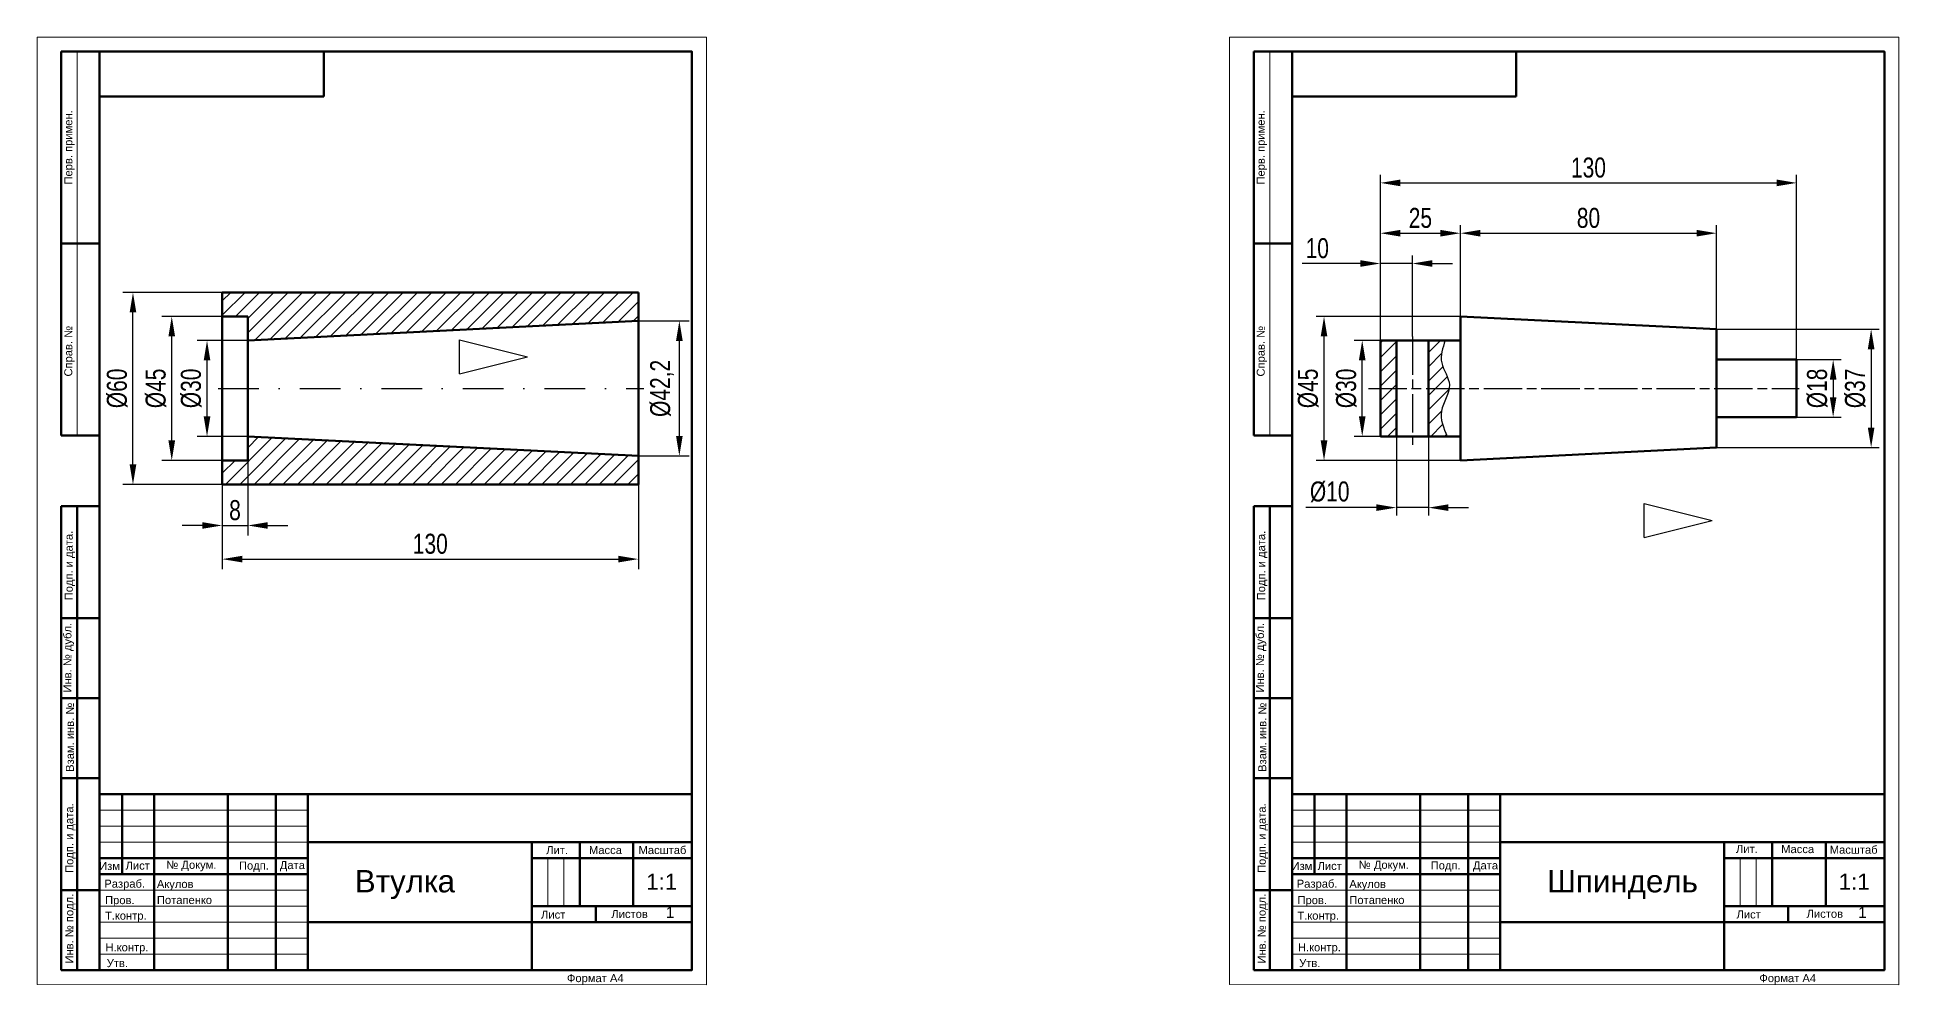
# Model space of a CAD drawing. Extents: x 273 to 862, y -560 to 140.
# Drawn here: x 280 to 862, y -156 to 140 of the extents above; entities that cross this region are included whole.
import ezdxf

# ---------------------------------------------------------------- set-up
doc = ezdxf.new("R2010")
doc.units = 0
doc.header["$PDMODE"] = 34
doc.linetypes.add('AM_ISO08W050', pattern=[18, 12, -1.5, 3, -1.5])
doc.linetypes.add('DASHDOT', pattern=[25.4, 12.7, -6.35, 0, -6.35])
doc.layers.get('0').update_dxf_attribs({"lineweight": 0})
for name, color, linetype, lineweight in [('1-основная-0.5', 2, 'Continuous', 50), ('2-тонкая-текст-0.25', 3, 'Continuous', 20), ('AM_5', 3, 'Continuous', 25), ('AM_6', 2, 'Continuous', 20), ('AM_7', 4, 'AM_ISO08W050', 25), ('AM_8', 1, 'Continuous', 25)]:
    doc.layers.add(name, color=color, linetype=linetype, lineweight=lineweight)
doc.styles.get("Standard").update_dxf_attribs({"font": 'arial.ttf', "width": 0.75})
doc.dimstyles.get("Standard").update_dxf_attribs({"dimtxt": 2.5, "dimasz": 2.5, "dimexe": 1.25, "dimexo": 0, "dimtad": 0, "dimtoh": 1, "dimzin": 1, "dimdsep": 46, "dimtxsty": 'Standard', "dimcen": 0.09, "dimadec": 0, "dimazin": 0, "dimtfac": 1, "dimtofl": 0, "dimtmove": 0, "dimatfit": 3, "dimfxl": 1, "dimtolj": 1, "dimtzin": 0, "dimarcsym": 0})

# ---------------------------------------------------------------- blocks, each defined once
blk = doc.blocks.new('*D12')
at = {"layer": 'AM_5', "color": 0, "lineweight": -2, "transparency": 16777216}
for p, q in [((346.17, 45), (330.31, 45)), ((333.43, 21.25), (333.43, 38.75)), ((346.17, 15), (330.31, 15))]:
    blk.add_line(p, q, dxfattribs=at)
at = {"layer": 'AM_5', "color": 0, "transparency": 16777216}
for points in [[(332.39, 38.75), (334.47, 38.75), (333.43, 45)], [(332.39, 21.25), (334.47, 21.25), (333.43, 15)]]:
    blk.add_solid(points, dxfattribs=at)
at = {"layer": 'Defpoints', "color": 0, "transparency": 16777216}
for p in [(333.43, 45), (346.17, 45), (346.17, 15)]:
    blk.add_point(p, dxfattribs=at)
at = {"layer": 'AM_5', "color": 0, "transparency": 16777216, "insert": (328.5, 30), "char_height": 6.25, "attachment_point": 5, "rotation": 90}
blk.add_mtext('%%c30', dxfattribs=at)
blk = doc.blocks.new('*D13')
at = {"layer": 'AM_5', "color": 0, "lineweight": -2, "transparency": 16777216}
for p, q in [((338.17, 52.5), (319.29, 52.5)), ((322.41, 13.75), (322.41, 46.25)), ((338.17, 7.5), (319.29, 7.5))]:
    blk.add_line(p, q, dxfattribs=at)
at = {"layer": 'AM_5', "color": 0, "transparency": 16777216}
for points in [[(321.37, 46.25), (323.45, 46.25), (322.41, 52.5)], [(321.37, 13.75), (323.45, 13.75), (322.41, 7.5)]]:
    blk.add_solid(points, dxfattribs=at)
at = {"layer": 'Defpoints', "color": 0, "transparency": 16777216}
for p in [(322.41, 52.5), (338.17, 52.5), (338.17, 7.5)]:
    blk.add_point(p, dxfattribs=at)
at = {"layer": 'AM_5', "color": 0, "transparency": 16777216, "insert": (317.48, 30), "char_height": 6.25, "attachment_point": 5, "rotation": 90}
blk.add_mtext('%%c45', dxfattribs=at)
blk = doc.blocks.new('*D14')
at = {"layer": 'AM_5', "color": 0, "lineweight": -2, "transparency": 16777216}
for p, q in [((338.17, 60), (307.18, 60)), ((310.3, 6.25), (310.3, 53.75)), ((338.17, 0), (307.18, 0))]:
    blk.add_line(p, q, dxfattribs=at)
at = {"layer": 'AM_5', "color": 0, "transparency": 16777216}
for points in [[(309.26, 53.75), (311.34, 53.75), (310.3, 60)], [(309.26, 6.25), (311.34, 6.25), (310.3, 0)]]:
    blk.add_solid(points, dxfattribs=at)
at = {"layer": 'Defpoints', "color": 0, "transparency": 16777216}
for p in [(310.3, 60), (338.17, 60), (338.17, 0)]:
    blk.add_point(p, dxfattribs=at)
at = {"layer": 'AM_5', "color": 0, "transparency": 16777216, "insert": (305.37, 30), "char_height": 6.25, "attachment_point": 5, "rotation": 90}
blk.add_mtext('%%c60', dxfattribs=at)
blk = doc.blocks.new('*D15')
at = {"layer": 'AM_5', "color": 0, "lineweight": -2, "transparency": 16777216}
for p, q in [((468.17, 51.1), (484.08, 51.1)), ((480.96, 15.15), (480.96, 44.85)), ((468.17, 8.9), (484.08, 8.9))]:
    blk.add_line(p, q, dxfattribs=at)
at = {"layer": 'AM_5', "color": 0, "transparency": 16777216}
for points in [[(479.92, 44.85), (482, 44.85), (480.96, 51.1)], [(479.92, 15.15), (482, 15.15), (480.96, 8.9)]]:
    blk.add_solid(points, dxfattribs=at)
at = {"layer": 'Defpoints', "color": 0, "transparency": 16777216}
for p in [(468.17, 51.1), (480.96, 51.1), (468.17, 8.9)]:
    blk.add_point(p, dxfattribs=at)
at = {"layer": 'AM_5', "color": 0, "transparency": 16777216, "insert": (475.54, 30), "char_height": 6.25, "attachment_point": 5, "rotation": 90}
blk.add_mtext('%%c42,2', dxfattribs=at)
blk = doc.blocks.new('*D16')
at = {"layer": 'AM_5', "color": 0, "lineweight": -2, "transparency": 16777216}
for p, q in [((346.17, 7.5), (346.17, -15.96)), ((338.17, 0), (338.17, -15.96)), ((331.92, -12.83), (325.67, -12.83)), ((338.17, -12.83), (346.17, -12.83)), ((352.42, -12.83), (358.67, -12.83))]:
    blk.add_line(p, q, dxfattribs=at)
at = {"layer": 'AM_5', "color": 0, "transparency": 16777216}
for points in [[(331.92, -11.79), (331.92, -13.87), (338.17, -12.83)], [(352.42, -11.79), (352.42, -13.87), (346.17, -12.83)]]:
    blk.add_solid(points, dxfattribs=at)
at = {"layer": 'Defpoints', "color": 0, "transparency": 16777216}
for p in [(346.17, 7.5), (338.17, 0), (346.17, -12.83)]:
    blk.add_point(p, dxfattribs=at)
at = {"layer": 'AM_5', "color": 0, "transparency": 16777216, "insert": (342.17, -8.08), "char_height": 6.25, "attachment_point": 5}
blk.add_mtext('8', dxfattribs=at)
blk = doc.blocks.new('*D17')
at = {"layer": 'AM_5', "color": 0, "lineweight": -2, "transparency": 16777216}
for p, q in [((338.17, 0), (338.17, -26.47)), ((468.17, 0), (468.17, -26.47)), ((344.42, -23.35), (461.92, -23.35))]:
    blk.add_line(p, q, dxfattribs=at)
at = {"layer": 'AM_5', "color": 0, "transparency": 16777216}
for points in [[(344.42, -22.31), (344.42, -24.39), (338.17, -23.35)], [(461.92, -22.31), (461.92, -24.39), (468.17, -23.35)]]:
    blk.add_solid(points, dxfattribs=at)
at = {"layer": 'Defpoints', "color": 0, "transparency": 16777216}
for p in [(338.17, 0), (468.17, 0), (468.17, -23.35)]:
    blk.add_point(p, dxfattribs=at)
at = {"layer": 'AM_5', "color": 0, "transparency": 16777216, "insert": (403.17, -18.59), "char_height": 6.25, "attachment_point": 5}
blk.add_mtext('130', dxfattribs=at)
blk = doc.blocks.new('*D32')
at = {"layer": 'AM_5', "color": 0, "lineweight": -2, "transparency": 16777216}
for p, q in [((699.93, 45), (691.76, 45)), ((694.26, 21.25), (694.26, 38.75)), ((699.93, 15), (691.76, 15))]:
    blk.add_line(p, q, dxfattribs=at)
at = {"layer": 'AM_5', "color": 0, "transparency": 16777216}
for points in [[(693.22, 38.75), (695.3, 38.75), (694.26, 45)], [(693.22, 21.25), (695.3, 21.25), (694.26, 15)]]:
    blk.add_solid(points, dxfattribs=at)
at = {"layer": 'Defpoints', "color": 0, "transparency": 16777216}
for p in [(694.26, 45), (699.93, 45), (699.93, 15)]:
    blk.add_point(p, dxfattribs=at)
at = {"layer": 'AM_5', "color": 0, "transparency": 16777216, "insert": (689.33, 30), "char_height": 6.25, "attachment_point": 5, "rotation": 90}
blk.add_mtext('%%c30', dxfattribs=at)
blk = doc.blocks.new('*D33')
at = {"layer": 'AM_5', "color": 0, "lineweight": -2, "transparency": 16777216}
for p, q in [((724.93, 52.5), (679.83, 52.5)), ((682.33, 13.75), (682.33, 46.25)), ((724.93, 7.5), (679.83, 7.5))]:
    blk.add_line(p, q, dxfattribs=at)
at = {"layer": 'AM_5', "color": 0, "transparency": 16777216}
for points in [[(681.29, 46.25), (683.37, 46.25), (682.33, 52.5)], [(681.29, 13.75), (683.37, 13.75), (682.33, 7.5)]]:
    blk.add_solid(points, dxfattribs=at)
at = {"layer": 'Defpoints', "color": 0, "transparency": 16777216}
for p in [(682.33, 52.5), (724.93, 52.5), (724.93, 7.5)]:
    blk.add_point(p, dxfattribs=at)
at = {"layer": 'AM_5', "color": 0, "transparency": 16777216, "insert": (677.4, 30), "char_height": 6.25, "attachment_point": 5, "rotation": 90}
blk.add_mtext('%%c45', dxfattribs=at)
blk = doc.blocks.new('*D34')
at = {"layer": 'AM_5', "color": 0, "lineweight": -2, "transparency": 16777216}
for p, q in [((829.93, 39), (843.86, 39)), ((841.36, 32.75), (841.36, 27.25)), ((829.93, 21), (843.86, 21))]:
    blk.add_line(p, q, dxfattribs=at)
at = {"layer": 'AM_5', "color": 0, "transparency": 16777216}
for points in [[(840.32, 32.75), (842.4, 32.75), (841.36, 39)], [(840.32, 27.25), (842.4, 27.25), (841.36, 21)]]:
    blk.add_solid(points, dxfattribs=at)
at = {"layer": 'Defpoints', "color": 0, "transparency": 16777216}
for p in [(829.93, 39), (829.93, 21), (841.36, 21)]:
    blk.add_point(p, dxfattribs=at)
at = {"layer": 'AM_5', "color": 0, "transparency": 16777216, "insert": (836.43, 30), "char_height": 6.25, "attachment_point": 5, "rotation": 90}
blk.add_mtext('%%c18', dxfattribs=at)
blk = doc.blocks.new('*D35')
at = {"layer": 'AM_5', "color": 0, "lineweight": -2, "transparency": 16777216}
for p, q in [((699.93, 45), (699.93, 71.53)), ((709.93, 46.24), (709.93, 71.53)), ((693.68, 69.03), (675.51, 69.03)), ((709.93, 69.03), (699.93, 69.03)), ((716.18, 69.03), (722.43, 69.03))]:
    blk.add_line(p, q, dxfattribs=at)
at = {"layer": 'AM_5', "color": 0, "transparency": 16777216}
for points in [[(693.68, 70.07), (693.68, 67.99), (699.93, 69.03)], [(716.18, 70.07), (716.18, 67.99), (709.93, 69.03)]]:
    blk.add_solid(points, dxfattribs=at)
at = {"layer": 'Defpoints', "color": 0, "transparency": 16777216}
for p in [(709.93, 69.03), (699.93, 45), (709.93, 46.24)]:
    blk.add_point(p, dxfattribs=at)
at = {"layer": 'AM_5', "color": 0, "transparency": 16777216, "insert": (680.21, 73.78), "char_height": 6.25, "attachment_point": 5}
blk.add_mtext('10', dxfattribs=at)
blk = doc.blocks.new('*D36')
at = {"layer": 'AM_5', "color": 0, "lineweight": -2, "transparency": 16777216}
for p, q in [((704.93, 15), (704.93, -9.76)), ((714.93, 15), (714.93, -9.76)), ((698.68, -7.26), (676.64, -7.26)), ((714.93, -7.26), (704.93, -7.26)), ((721.18, -7.26), (727.43, -7.26))]:
    blk.add_line(p, q, dxfattribs=at)
at = {"layer": 'AM_5', "color": 0, "transparency": 16777216}
for points in [[(698.68, -6.22), (698.68, -8.3), (704.93, -7.26)], [(721.18, -6.22), (721.18, -8.3), (714.93, -7.26)]]:
    blk.add_solid(points, dxfattribs=at)
at = {"layer": 'Defpoints', "color": 0, "transparency": 16777216}
for p in [(704.93, 15), (714.93, 15), (714.93, -7.26)]:
    blk.add_point(p, dxfattribs=at)
at = {"layer": 'AM_5', "color": 0, "transparency": 16777216, "insert": (684.1, -2.33), "char_height": 6.25, "attachment_point": 5}
blk.add_mtext('%%c10', dxfattribs=at)
blk = doc.blocks.new('*D37')
at = {"layer": 'AM_5', "color": 0, "lineweight": -2, "transparency": 16777216}
for p, q in [((804.93, 48.5), (855.72, 48.5)), ((853.22, 42.25), (853.22, 17.75)), ((804.93, 11.5), (855.72, 11.5))]:
    blk.add_line(p, q, dxfattribs=at)
at = {"layer": 'AM_5', "color": 0, "transparency": 16777216}
for points in [[(852.18, 42.25), (854.26, 42.25), (853.22, 48.5)], [(852.18, 17.75), (854.26, 17.75), (853.22, 11.5)]]:
    blk.add_solid(points, dxfattribs=at)
at = {"layer": 'Defpoints', "color": 0, "transparency": 16777216}
for p in [(804.93, 48.5), (804.93, 11.5), (853.22, 11.5)]:
    blk.add_point(p, dxfattribs=at)
at = {"layer": 'AM_5', "color": 0, "transparency": 16777216, "insert": (848.29, 30), "char_height": 6.25, "attachment_point": 5, "rotation": 90}
blk.add_mtext('%%c37', dxfattribs=at)
blk = doc.blocks.new('*D38')
at = {"layer": 'AM_5', "color": 0, "lineweight": -2, "transparency": 16777216}
for p, q in [((699.93, 45), (699.93, 80.99)), ((706.18, 78.49), (718.68, 78.49)), ((724.93, 52.5), (724.93, 80.99))]:
    blk.add_line(p, q, dxfattribs=at)
at = {"layer": 'AM_5', "color": 0, "transparency": 16777216}
for points in [[(706.18, 79.53), (706.18, 77.45), (699.93, 78.49)], [(718.68, 79.53), (718.68, 77.45), (724.93, 78.49)]]:
    blk.add_solid(points, dxfattribs=at)
at = {"layer": 'Defpoints', "color": 0, "transparency": 16777216}
for p in [(724.93, 78.49), (724.93, 52.5), (699.93, 45)]:
    blk.add_point(p, dxfattribs=at)
at = {"layer": 'AM_5', "color": 0, "transparency": 16777216, "insert": (712.43, 83.24), "char_height": 6.25, "attachment_point": 5}
blk.add_mtext('25', dxfattribs=at)
blk = doc.blocks.new('*D39')
at = {"layer": 'AM_5', "color": 0, "lineweight": -2, "transparency": 16777216}
for p, q in [((699.93, 45), (699.93, 96.72)), ((706.18, 94.22), (823.68, 94.22)), ((829.93, 39), (829.93, 96.72))]:
    blk.add_line(p, q, dxfattribs=at)
at = {"layer": 'AM_5', "color": 0, "transparency": 16777216}
for points in [[(706.18, 95.26), (706.18, 93.17), (699.93, 94.22)], [(823.68, 95.26), (823.68, 93.17), (829.93, 94.22)]]:
    blk.add_solid(points, dxfattribs=at)
at = {"layer": 'Defpoints', "color": 0, "transparency": 16777216}
for p in [(829.93, 94.22), (699.93, 45), (829.93, 39)]:
    blk.add_point(p, dxfattribs=at)
at = {"layer": 'AM_5', "color": 0, "transparency": 16777216, "insert": (764.93, 98.97), "char_height": 6.25, "attachment_point": 5}
blk.add_mtext('130', dxfattribs=at)
blk = doc.blocks.new('*D40')
at = {"layer": 'AM_5', "color": 0, "lineweight": -2, "transparency": 16777216}
for p, q in [((724.93, 52.5), (724.93, 81)), ((731.18, 78.5), (798.68, 78.5)), ((804.93, 48.5), (804.93, 81))]:
    blk.add_line(p, q, dxfattribs=at)
at = {"layer": 'AM_5', "color": 0, "transparency": 16777216}
for points in [[(731.18, 79.54), (731.18, 77.45), (724.93, 78.5)], [(798.68, 79.54), (798.68, 77.45), (804.93, 78.5)]]:
    blk.add_solid(points, dxfattribs=at)
at = {"layer": 'Defpoints', "color": 0, "transparency": 16777216}
for p in [(804.93, 78.5), (724.93, 52.5), (804.93, 48.5)]:
    blk.add_point(p, dxfattribs=at)
at = {"layer": 'AM_5', "color": 0, "transparency": 16777216, "insert": (764.93, 83.25), "char_height": 6.25, "attachment_point": 5}
blk.add_mtext('80', dxfattribs=at)

msp = doc.modelspace()

# ---------------------------------------------------------------- hatches: boundary and pattern name
at = {"layer": 'AM_5'}
h = msp.add_hatch(dxfattribs=at)
h.set_pattern_fill('ANSI31', color=256)
h.set_pattern_definition([(45, (449.193, 0), (-2.245064, 2.245064), [])])
h.paths.add_polyline_path([(704.934, 45), (699.934, 45), (699.934, 30), (704.934, 30)])
edge = h.paths.add_edge_path()
edge.add_spline(control_points=[(721.454, 30), (721.51, 30.367), (721.682, 33.035), (717.799, 37.836), (719.395, 42.639), (720.179, 45)], knot_values=[0, 0, 0, 0, 1.162911, 8.4855603, 15.5682621, 15.5682621, 15.5682621, 15.5682621], degree=3, periodic=0)
edge.add_line((720.179, 45), (714.934, 45))
edge.add_line((714.934, 45), (714.934, 30))
edge.add_line((714.934, 30), (721.454, 30))
edge = h.paths.add_edge_path()
edge.add_spline(control_points=[(720.814, 15), (719.633, 17.652), (717.557, 22.699), (721.096, 27.674), (721.454, 30)], knot_values=[15.5682621, 15.5682621, 15.5682621, 15.5682621, 23.7325307, 31.1095159, 31.1095159, 31.1095159, 31.1095159], degree=3, periodic=0)
edge.add_line((721.454, 30), (714.934, 30))
edge.add_line((714.934, 30), (714.934, 15))
edge.add_line((714.934, 15), (720.814, 15))
h.paths.add_polyline_path([(704.934, 30), (699.934, 30), (699.934, 15), (704.934, 15)])
at = {"layer": 'AM_8'}
h = msp.add_hatch(dxfattribs=at)
h.set_pattern_fill('ANSI31', color=256)
h.set_pattern_definition([(45, (348.173, 0), (-2.245064, 2.245064), [])])
h.paths.add_polyline_path([(468.173, 60), (338.173, 60), (338.173, 52.5), (346.173, 52.5), (346.173, 45), (468.173, 51.1)])
h.paths.add_polyline_path([(468.173, 8.9), (346.173, 15), (346.173, 7.5), (338.173, 7.5), (338.173, 0), (468.173, 0)])

# ---------------------------------------------------------------- linework, layer by layer
at = {"lineweight": 100}
for p, q in [((338.173, 0), (338.173, 60)), ((338.173, 60), (468.173, 60)), ((468.173, 0), (468.173, 60)), ((346.173, 52.5), (338.173, 52.5)), ((346.173, 7.5), (346.173, 52.5)), ((468.173, 51.1), (346.173, 45)), ((468.173, 8.9), (346.173, 15)), ((346.173, 7.5), (338.173, 7.5)), ((338.173, 0), (468.173, 0))]:
    msp.add_line(p, q, dxfattribs=at)
at = {"linetype": 'Continuous', "lineweight": 90}
for p, q in [((724.934, 30), (724.934, 52.5)), ((804.934, 48.5), (724.934, 52.5)), ((804.934, 30), (804.934, 48.5)), ((699.934, 30), (699.934, 45)), ((699.934, 45), (724.934, 45)), ((704.934, 30), (704.934, 45)), ((714.934, 30), (714.934, 45)), ((804.934, 39), (829.934, 39)), ((829.934, 30), (829.934, 39)), ((699.934, 30), (699.934, 15)), ((704.934, 30), (704.934, 15)), ((714.934, 30), (714.934, 15)), ((724.934, 30), (724.934, 7.5)), ((804.934, 30), (804.934, 11.5)), ((829.934, 30), (829.934, 21)), ((804.934, 21), (829.934, 21)), ((699.934, 15), (724.934, 15)), ((804.934, 11.5), (724.934, 7.5))]:
    msp.add_line(p, q, dxfattribs=at)
at = {"layer": '1-основная-0.5', "color": 7}
for p, q in [((287.893, 135.242), (287.893, 75.242)), ((299.893, 135.242), (287.893, 135.242)), ((369.893, 135.242), (369.893, 121.242)), ((660.353, 135.242), (660.353, 75.242)), ((672.353, 135.242), (660.353, 135.242)), ((742.353, 135.242), (742.353, 121.242)), ((299.893, 121.242), (369.893, 121.242)), ((672.353, 121.242), (742.353, 121.242)), ((287.893, 75.242), (299.893, 75.242)), ((287.893, 75.242), (287.893, 15.242)), ((660.353, 75.242), (672.353, 75.242)), ((660.353, 75.242), (660.353, 15.242)), ((287.893, 15.242), (299.893, 15.242)), ((660.353, 15.242), (672.353, 15.242)), ((299.893, -6.758), (287.893, -6.758)), ((287.893, -151.758), (287.893, -6.758)), ((292.893, -151.758), (292.893, -6.758)), ((672.353, -6.758), (660.353, -6.758)), ((660.353, -151.758), (660.353, -6.758)), ((665.353, -151.758), (665.353, -6.758)), ((299.893, -41.758), (287.893, -41.758)), ((672.353, -41.758), (660.353, -41.758)), ((299.893, -66.758), (287.893, -66.758)), ((672.353, -66.758), (660.353, -66.758)), ((299.893, -91.758), (287.893, -91.758)), ((672.353, -91.758), (660.353, -91.758)), ((299.893, -96.758), (484.893, -96.758)), ((306.893, -96.758), (306.893, -121.758)), ((316.893, -96.758), (316.893, -151.758)), ((339.893, -96.758), (339.893, -151.758)), ((354.893, -96.758), (354.893, -151.758)), ((364.893, -96.758), (364.893, -151.758)), ((672.353, -96.758), (857.353, -96.758)), ((679.353, -96.758), (679.353, -121.758)), ((689.353, -96.758), (689.353, -151.758)), ((712.353, -96.758), (712.353, -151.758)), ((727.353, -96.758), (727.353, -151.758)), ((737.353, -96.758), (737.353, -151.758)), ((364.893, -111.758), (484.893, -111.758)), ((434.893, -111.758), (434.893, -151.758)), ((449.893, -111.758), (449.893, -131.758)), ((466.573, -111.758), (466.573, -131.758)), ((737.353, -111.758), (857.353, -111.758)), ((807.353, -111.758), (807.353, -151.758)), ((822.353, -111.758), (822.353, -131.758)), ((839.034, -111.758), (839.034, -131.758)), ((364.893, -116.758), (299.893, -116.758)), ((364.893, -121.758), (299.893, -121.758)), ((434.893, -116.758), (484.893, -116.758)), ((737.353, -116.758), (672.353, -116.758)), ((737.353, -121.758), (672.353, -121.758)), ((807.353, -116.758), (857.353, -116.758)), ((299.893, -126.758), (287.893, -126.758)), ((672.353, -126.758), (660.353, -126.758)), ((434.893, -131.758), (484.893, -131.758)), ((434.893, -131.758), (484.893, -131.758)), ((454.893, -131.758), (454.893, -136.758)), ((807.353, -131.758), (857.353, -131.758)), ((807.353, -131.758), (857.353, -131.758)), ((827.353, -131.758), (827.353, -136.758)), ((364.893, -136.758), (484.893, -136.758)), ((737.353, -136.758), (857.353, -136.758)), ((287.893, -151.758), (299.893, -151.758)), ((660.353, -151.758), (672.353, -151.758))]:
    msp.add_line(p, q, dxfattribs=at)
for points in [[(299.893, -151.758), (484.893, -151.758), (484.893, 135.242), (299.893, 135.242)], [(672.353, -151.758), (857.353, -151.758), (857.353, 135.242), (672.353, 135.242)]]:
    msp.add_lwpolyline(points, close=True, dxfattribs=at)
at = {"layer": '2-тонкая-текст-0.25', "color": 7}
for p, q in [((489.393, 139.742), (280.393, 139.742)), ((280.393, 139.742), (280.393, -156.258)), ((489.393, -156.367), (489.393, 139.742)), ((489.393, -156.258), (489.393, 139.742)), ((861.853, 139.742), (652.853, 139.742)), ((652.853, 139.742), (652.853, -156.258)), ((861.853, -156.367), (861.853, 139.742)), ((861.853, -156.258), (861.853, 139.742)), ((292.893, 135.242), (292.893, 75.242)), ((665.353, 135.242), (665.353, 75.242)), ((292.893, 75.242), (292.893, 15.242)), ((665.353, 75.242), (665.353, 15.242)), ((364.893, -101.758), (299.893, -101.758)), ((737.353, -101.758), (672.353, -101.758)), ((364.893, -106.758), (299.893, -106.758)), ((737.353, -106.758), (672.353, -106.758)), ((364.893, -111.758), (299.893, -111.758)), ((737.353, -111.758), (672.353, -111.758)), ((439.893, -116.758), (439.893, -131.758)), ((444.893, -116.758), (444.893, -131.758)), ((812.353, -116.758), (812.353, -131.758)), ((817.353, -116.758), (817.353, -131.758)), ((364.893, -126.758), (299.893, -126.758)), ((737.353, -126.758), (672.353, -126.758)), ((364.893, -131.758), (299.893, -131.758)), ((737.353, -131.758), (672.353, -131.758)), ((364.893, -136.758), (299.893, -136.758)), ((737.353, -136.758), (672.353, -136.758)), ((364.893, -141.758), (299.893, -141.758)), ((737.353, -141.758), (672.353, -141.758)), ((364.893, -146.758), (299.893, -146.758)), ((737.353, -146.758), (672.353, -146.758)), ((280.393, -156.258), (489.393, -156.367)), ((652.853, -156.258), (861.853, -156.367))]:
    msp.add_line(p, q, dxfattribs=at)
at = {"layer": 'AM_5'}
for p, q in [((412.324, 34.544), (412.324, 45.2)), ((412.324, 45.2), (433.49, 39.872)), ((412.324, 34.544), (433.49, 39.872)), ((782.379, -16.59), (782.379, -5.934)), ((782.379, -5.934), (803.544, -11.262)), ((782.379, -16.59), (803.544, -11.262))]:
    msp.add_line(p, q, dxfattribs=at)
msp.add_open_spline([(720.179, 45), (719.395, 42.639), (717.799, 37.836), (723.522, 30.76), (717.402, 23.077), (719.633, 17.652), (720.814, 15)], degree=3, knots=[0, 0, 0, 0, 7.0827017, 14.405351, 22.9452472, 31.1095159, 31.1095159, 31.1095159, 31.1095159], dxfattribs=at)
at = {"layer": 'AM_7'}
for p, q in [((709.934, 46.241), (709.934, 12.397)), ((696.199, 30), (830.786, 30))]:
    msp.add_line(p, q, dxfattribs=at)
at = {"layer": 'AM_7', "linetype": 'DASHDOT', "lineweight": 30}
msp.add_line((336.878, 30), (469.869, 30), dxfattribs=at)

# ---------------------------------------------------------------- texts
at = {"layer": '2-тонкая-текст-0.25', "color": 7}
for s, p in [('Перв. примен.', (291.341, 93.707)), ('Перв. примен.', (663.801, 93.707)), ('Справ. №', (291.341, 33.707)), ('Справ. №', (663.801, 33.707)), ('Подп. и дата.', (291.485, -36.229)), ('Подп. и дата.', (663.945, -36.229)), ('Инв. № дубл.', (291.085, -65.032)), ('Инв. № дубл.', (663.546, -65.032)), ('Взам. инв. №', (291.835, -89.836)), ('Взам. инв. №', (664.295, -89.836)), ('Подп. и дата.', (291.661, -121.414)), ('Подп. и дата.', (664.121, -121.414)), ('Инв. № подл.', (291.661, -149.74)), ('Инв. № подл.', (664.121, -149.74))]:
    msp.add_text(s, height=2.5, rotation=90, dxfattribs=at).set_placement(p)
for s, height, p in [('Лит.', 2.5, (439.367, -115.53)), ('Масса', 2.5, (452.737, -115.518)), ('Масштаб', 2.5, (468.215, -115.517)), ('Лит.', 2.5, (811.018, -115.161)), ('Масса', 2.5, (825.135, -115.221)), ('Масштаб', 2.5, (840.298, -115.408)), ('Изм.', 2.5, (299.726, -120.503)), ('Лист', 2.5, (307.991, -120.374)), (' № Докум.', 2.5, (319.741, -120.131)), ('Подп.', 2.5, (343.401, -120.362)), ('Дата', 2.5, (356.152, -120.21)), ('Втулка', 7, (379.594, -127.492)), ('1:1', 5, (470.595, -126.636)), ('Изм.', 2.5, (672.186, -120.503)), ('Лист', 2.5, (680.301, -120.492)), (' № Докум.', 2.5, (692.202, -120.131)), ('Подп.', 2.5, (715.632, -120.315)), ('Дата', 2.5, (728.837, -120.284)), ('Шпиндель', 7, (752.055, -127.492)), ('1:1', 5, (843.056, -126.636)), ('Разраб.', 2.5, (301.343, -126.025)), ('Акулов', 2.5, (317.769, -126.124)), ('Разраб.', 2.5, (673.804, -126.025)), ('Т.контр.', 2.5, (301.552, -136.009)), ('Пров.', 2.5, (301.575, -131.164)), ('Лист', 2.5, (437.764, -135.694)), ('Листов', 2.5, (459.73, -135.492)), ('1', 3.5, (476.7, -135.508)), ('Т.контр.', 2.5, (674.013, -136.009)), ('Пров.', 2.5, (674.036, -131.164)), ('Лист', 2.5, (811.171, -135.635)), ('Листов', 2.5, (833.069, -135.431)), ('1', 3.5, (849.16, -135.508)), ('Н.контр.', 2.5, (301.727, -145.905)), ('Н.контр.', 2.5, (674.188, -145.905)), ('Утв.', 2.5, (302.102, -150.837)), ('Утв.', 2.5, (674.562, -150.837)), ('Формат А4', 2.5, (445.839, -155.536)), ('Формат А4', 2.5, (818.3, -155.536))]:
    msp.add_text(s, height=height, dxfattribs=at).set_placement(p)
at = {"layer": 'AM_6', "color": 7}
for s, p in [('Акулов', (690.229, -126.124)), ('Потапенко', (317.769, -131.124)), ('Потапенко', (690.229, -131.124))]:
    msp.add_text(s, height=2.5, dxfattribs=at).set_placement(p)

# ---------------------------------------------------------------- dimensions: what is measured, and where the dimension line sits
at = {"layer": 'AM_5'}
for base, p1, p2, override, picture, middle in [((829.934, 94.215), (699.934, 45), (829.934, 39), {"dimscale": 2.5, "dimexe": 1, "dimexo": 0, "dimtad": 1, "dimtoh": 0, "dimzin": 9, "dimdsep": 44, "dimcen": 3.5, "dimazin": 2, "dimtdec": 2, "dimtofl": 1, "dimtolj": 0, "dimtzin": 8}, '*D39', (764.934, 98.971)), ((724.934, 78.488), (699.934, 45), (724.934, 52.5), {"dimscale": 2.5, "dimexe": 1, "dimexo": 0, "dimtad": 1, "dimtoh": 0, "dimzin": 9, "dimdsep": 44, "dimcen": 3.5, "dimazin": 2, "dimtdec": 2, "dimtofl": 1, "dimtolj": 0, "dimtzin": 8}, '*D38', (712.434, 83.241)), ((804.934, 78.496), (724.934, 52.5), (804.934, 48.5), {"dimscale": 2.5, "dimexe": 1, "dimexo": 0, "dimtad": 1, "dimtoh": 0, "dimzin": 9, "dimdsep": 44, "dimcen": 3.5, "dimazin": 2, "dimtdec": 2, "dimtofl": 1, "dimtolj": 0, "dimtzin": 8}, '*D40', (764.934, 83.25)), ((346.173, -12.832), (338.173, 0), (346.173, 7.5), {"dimscale": 2.5, "dimtad": 1, "dimtoh": 0, "dimzin": 9, "dimdsep": 44, "dimcen": 2.5, "dimazin": 2, "dimtdec": 2, "dimtofl": 1, "dimtolj": 0, "dimtzin": 8}, '*D16', (342.173, -8.079)), ((468.173, -23.348), (338.173, 0), (468.173, 0), {"dimscale": 2.5, "dimtad": 1, "dimtoh": 0, "dimzin": 9, "dimdsep": 44, "dimcen": 2.5, "dimazin": 2, "dimtdec": 2, "dimtofl": 1, "dimtolj": 0, "dimtzin": 8}, '*D17', (403.173, -18.592))]:
    dim = msp.add_linear_dim(base=base, p1=p1, p2=p2, dimstyle='Standard', override=override, dxfattribs=at)
    dim.commit()
    dim.dimension.update_dxf_attribs({"geometry": picture, "text_midpoint": middle})
dim = msp.add_linear_dim(base=(709.934, 69.027), p1=(699.934, 45), p2=(709.934, 46.241), dimstyle='Standard', override={"dimscale": 2.5, "dimexe": 1, "dimexo": 0, "dimtad": 1, "dimtoh": 0, "dimzin": 9, "dimdsep": 44, "dimcen": 3.5, "dimazin": 2, "dimtdec": 2, "dimtofl": 1, "dimtolj": 0, "dimtzin": 8}, dxfattribs=at)
dim.commit()
dim.dimension.update_dxf_attribs({"geometry": '*D35', "text_midpoint": (680.206, 69.027), "dimtype": 160})
for base, p1, p2, override, picture, middle in [((310.301, 60), (338.173, 0), (338.173, 60), {"dimscale": 2.5, "dimtad": 1, "dimtoh": 0, "dimzin": 9, "dimdsep": 44, "dimcen": 2.5, "dimazin": 2, "dimtdec": 2, "dimtofl": 1, "dimtolj": 0, "dimtzin": 8}, '*D14', (305.372, 30)), ((322.41, 52.5), (338.173, 7.5), (338.173, 52.5), {"dimscale": 2.5, "dimtad": 1, "dimtoh": 0, "dimzin": 9, "dimdsep": 44, "dimcen": 2.5, "dimazin": 2, "dimtdec": 2, "dimtofl": 1, "dimtolj": 0, "dimtzin": 8}, '*D13', (317.482, 30)), ((682.329, 52.5), (724.934, 7.5), (724.934, 52.5), {"dimscale": 2.5, "dimexe": 1, "dimexo": 0, "dimtad": 1, "dimtoh": 0, "dimzin": 9, "dimdsep": 44, "dimcen": 3.5, "dimazin": 2, "dimtdec": 2, "dimtofl": 1, "dimtolj": 0, "dimtzin": 8}, '*D33', (677.4, 30)), ((480.957, 51.1), (468.173, 8.9), (468.173, 51.1), {"dimscale": 2.5, "dimtad": 1, "dimtoh": 0, "dimzin": 9, "dimdsep": 44, "dimcen": 2.5, "dimazin": 2, "dimtdec": 2, "dimtofl": 1, "dimtolj": 0, "dimtzin": 8}, '*D15', (475.536, 30)), ((853.223, 11.5), (804.934, 48.5), (804.934, 11.5), {"dimscale": 2.5, "dimexe": 1, "dimexo": 0, "dimtad": 1, "dimtoh": 0, "dimzin": 9, "dimdsep": 44, "dimcen": 3.5, "dimazin": 2, "dimtdec": 2, "dimtofl": 1, "dimtolj": 0, "dimtzin": 8}, '*D37', (848.294, 30)), ((333.432, 45), (346.173, 15), (346.173, 45), {"dimscale": 2.5, "dimtad": 1, "dimtoh": 0, "dimzin": 9, "dimdsep": 44, "dimcen": 2.5, "dimazin": 2, "dimtdec": 2, "dimtofl": 1, "dimtolj": 0, "dimtzin": 8}, '*D12', (328.503, 30)), ((694.26, 45), (699.934, 15), (699.934, 45), {"dimscale": 2.5, "dimexe": 1, "dimexo": 0, "dimtad": 1, "dimtoh": 0, "dimzin": 9, "dimdsep": 44, "dimcen": 3.5, "dimazin": 2, "dimtdec": 2, "dimtofl": 1, "dimtolj": 0, "dimtzin": 8}, '*D32', (689.332, 30)), ((841.357, 21), (829.934, 39), (829.934, 21), {"dimscale": 2.5, "dimexe": 1, "dimexo": 0, "dimtad": 1, "dimtoh": 0, "dimzin": 9, "dimdsep": 44, "dimcen": 3.5, "dimazin": 2, "dimtdec": 2, "dimtofl": 1, "dimtolj": 0, "dimtzin": 8}, '*D34', (836.429, 30))]:
    dim = msp.add_linear_dim(base=base, p1=p1, p2=p2, angle=90, text='%%c<>', dimstyle='Standard', override=override, dxfattribs=at)
    dim.commit()
    dim.dimension.update_dxf_attribs({"geometry": picture, "text_midpoint": middle})
dim = msp.add_linear_dim(base=(714.934, -7.258), p1=(704.934, 15), p2=(714.934, 15), text='%%c<>', dimstyle='Standard', override={"dimscale": 2.5, "dimexe": 1, "dimexo": 0, "dimtad": 1, "dimtoh": 0, "dimzin": 9, "dimdsep": 44, "dimcen": 3.5, "dimazin": 2, "dimtdec": 2, "dimtofl": 1, "dimtolj": 0, "dimtzin": 8}, dxfattribs=at)
dim.commit()
dim.dimension.update_dxf_attribs({"geometry": '*D36', "text_midpoint": (684.1, -7.258), "dimtype": 160})

doc.saveas('drawing.dxf')
